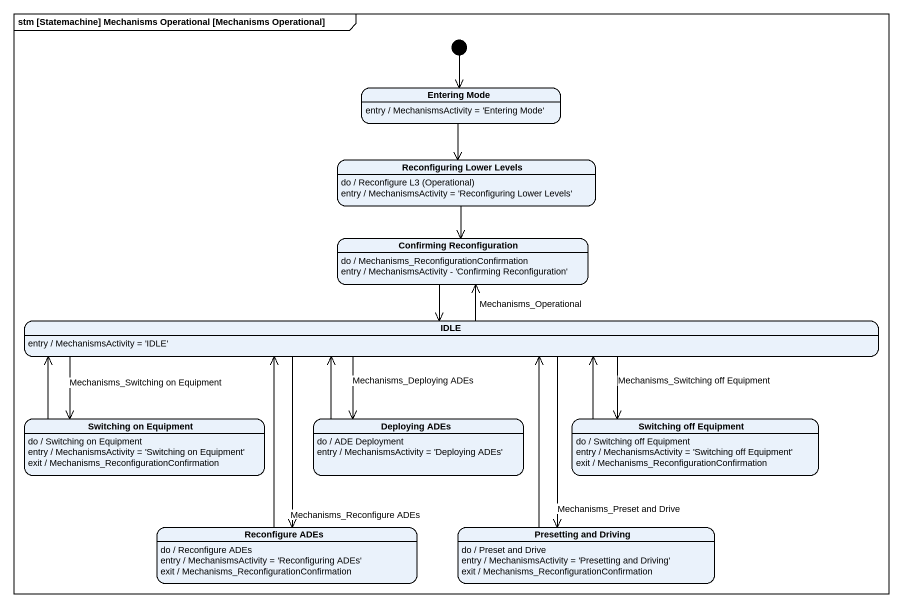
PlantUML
@startuml
mainframe stm [Statemachine] Mechanisms Operational [Mechanisms Operational]
hide empty description
state "Entering Mode" as Entering_Mode
Entering_Mode : entry / MechanismsActivity = 'Entering Mode'
state "Reconfiguring Lower Levels" as Reconfiguring_Lower_Levels
Reconfiguring_Lower_Levels : do / Reconfigure L3 (Operational)
Reconfiguring_Lower_Levels : entry / MechanismsActivity = 'Reconfiguring Lower Levels'
state "Confirming Reconfiguration" as Confirming_Reconfiguration
Confirming_Reconfiguration : do / Mechanisms_ReconfigurationConfirmation
Confirming_Reconfiguration : entry / MechanismsActivity - 'Confirming Reconfiguration'
state IDLE
IDLE : entry / MechanismsActivity = 'IDLE'
state "Switching on Equipment" as Switching_on_Equipment
Switching_on_Equipment : do / Switching on Equipment
Switching_on_Equipment : entry / MechanismsActivity = 'Switching on Equipment'
Switching_on_Equipment : exit / Mechanisms_ReconfigurationConfirmation
state "Deploying ADEs" as Deploying_ADEs
Deploying_ADEs : do / ADE Deployment
Deploying_ADEs : entry / MechanismsActivity = 'Deploying ADEs'
state "Switching off Equipment" as Switching_off_Equipment
Switching_off_Equipment : do / Switching off Equipment
Switching_off_Equipment : entry / MechanismsActivity = 'Switching off Equipment'
Switching_off_Equipment : exit / Mechanisms_ReconfigurationConfirmation
state "Reconfigure ADEs" as Reconfigure_ADEs
Reconfigure_ADEs : do / Reconfigure ADEs
Reconfigure_ADEs : entry / MechanismsActivity = 'Reconfiguring ADEs'
Reconfigure_ADEs : exit / Mechanisms_ReconfigurationConfirmation
state "Presetting and Driving" as Presetting_and_Driving
Presetting_and_Driving : do / Preset and Drive
Presetting_and_Driving : entry / MechanismsActivity = 'Presetting and Driving'
Presetting_and_Driving : exit / Mechanisms_ReconfigurationConfirmation
[*] --> Entering_Mode
Entering_Mode --> Reconfiguring_Lower_Levels
Reconfiguring_Lower_Levels --> Confirming_Reconfiguration
Confirming_Reconfiguration --> IDLE
IDLE -up-> Confirming_Reconfiguration : Mechanisms_Operational
IDLE -left-> Switching_on_Equipment : Mechanisms_Switching on Equipment
IDLE --> Deploying_ADEs : Mechanisms_Deploying ADEs
IDLE -right-> Switching_off_Equipment : Mechanisms_Switching off Equipment
IDLE --> Reconfigure_ADEs : Mechanisms_Reconfigure ADEs
IDLE --> Presetting_and_Driving : Mechanisms_Preset and Drive
Switching_on_Equipment -right-> IDLE
Deploying_ADEs -up-> IDLE
Switching_off_Equipment -left-> IDLE
Reconfigure_ADEs -up-> IDLE
Presetting_and_Driving -up-> IDLE
@enduml
